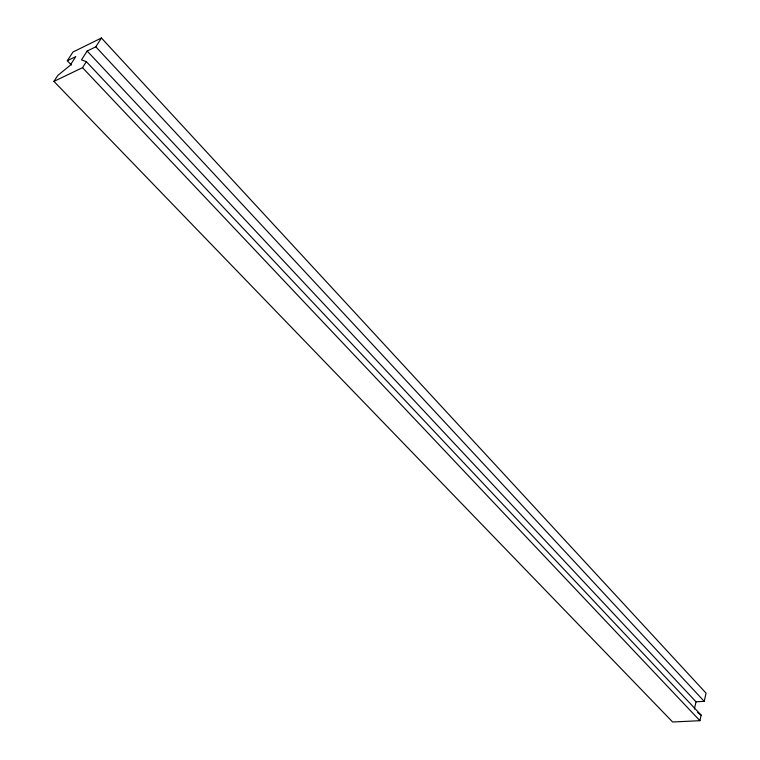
<?xml version="1.0" encoding="UTF-8"?>
<svg xmlns="http://www.w3.org/2000/svg" width="760" height="760" viewBox="0 0 760 760"><rect width="100%" height="100%" fill="white"/><g stroke="black" fill="none" stroke-linecap="round" stroke-linejoin="round"><path stroke-width="1.14" d="M71.412 65.037L67.317 60.733L75.763 56.611L70.072 65.427L57.798 75.439L53.941 81.386L672.647 722L699.913 720.689L701.147 715.131L86.346 61.655L81.491 59.888L87.162 51.034L95.817 46.797L101.431 38L706.059 693.139L704.225 701.337L696.027 701.803L87.162 51.034M694.393 709.004L696.027 701.803M53.941 81.386L82.517 67.668L86.346 61.655M67.317 60.733L72.969 52.022L101.431 38M697.661 712.586L701.147 715.131M82.517 67.668L699.913 720.689M95.817 46.797L704.225 701.337"/></g></svg>
